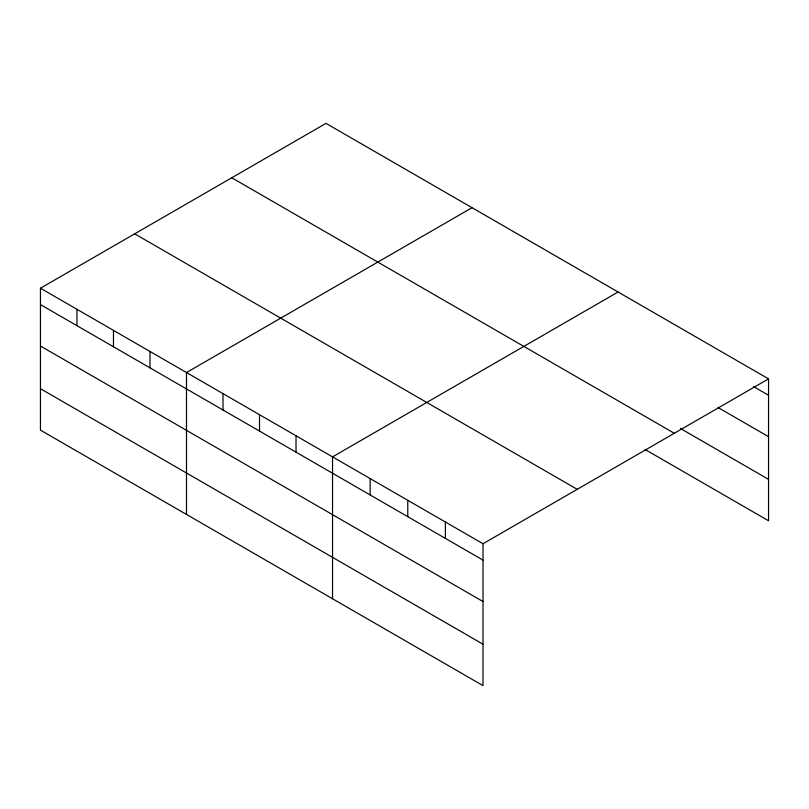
<?xml version="1.0" encoding="UTF-8"?>
<svg xmlns="http://www.w3.org/2000/svg" width="809" height="809" viewBox="0 0 809 809"><rect width="100%" height="100%" fill="white"/><g stroke="black" fill="none" stroke-linecap="round" stroke-linejoin="round"><path stroke-width="1.21" d="M40.45 288.226L483.003 543.729L483.003 685.627L40.45 430.125L40.45 288.226L325.997 123.373L768.55 378.875L768.55 520.774L644.955 449.41M472.041 207.691L186.495 372.544L186.495 514.443M618.086 291.998L332.539 456.863L332.539 598.761M483.003 543.729L768.55 378.875M753.503 386.571L768.55 395.257M718.038 407.514L768.55 436.678M680.42 428.467L768.55 479.353M231.768 177.768L674.322 433.28M134.678 233.821L577.232 489.334M40.45 304.609L483.003 560.111M40.45 346.03L483.003 601.532M40.45 388.704L483.003 644.207M445.385 522.017L445.385 538.389M407.766 500.296L407.766 516.678M370.148 478.584L370.148 494.956M296.023 435.778L296.023 452.16M259.517 414.704L259.517 431.086M223.001 393.619L223.001 410.001M149.978 351.46L149.978 367.842M113.472 330.385L113.472 346.768M76.956 309.311L76.956 325.683"/></g></svg>
